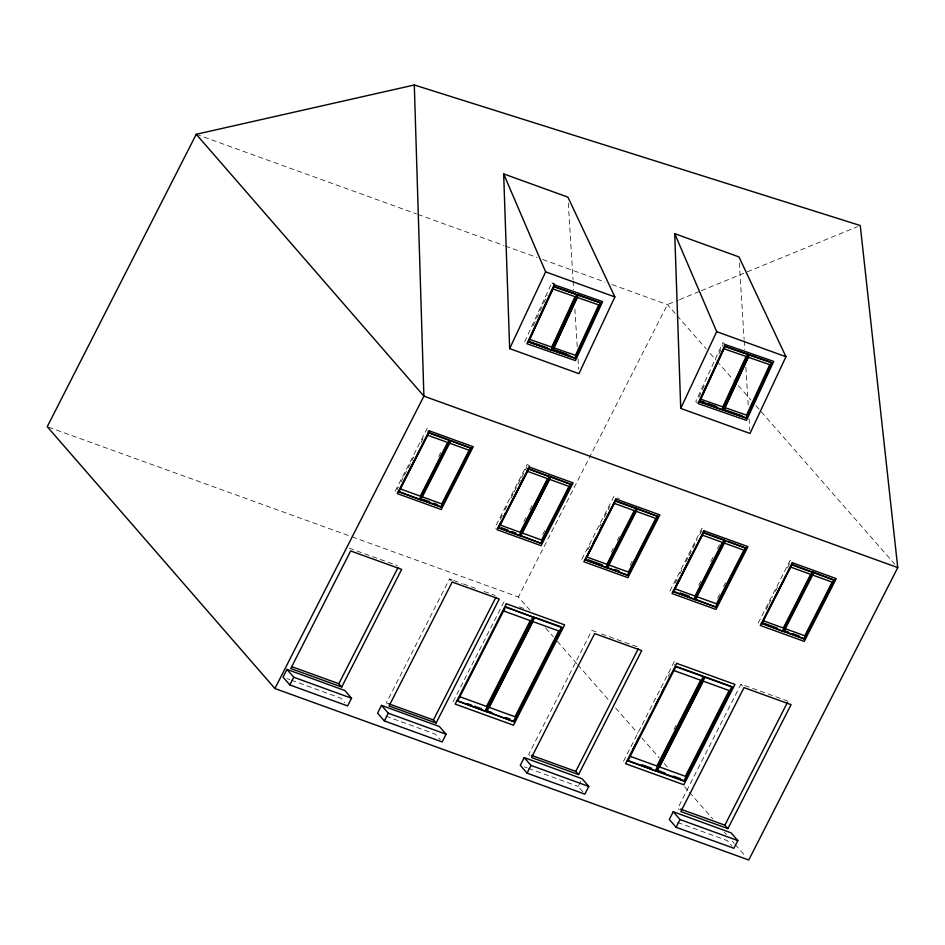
<?xml version="1.0" encoding="UTF-8"?>
<svg xmlns="http://www.w3.org/2000/svg" width="945" height="945" viewBox="0 0 945 945"><rect width="100%" height="100%" fill="white"/><g stroke="black" fill="none" stroke-linecap="round" stroke-linejoin="round"><path stroke-width="0.71" stroke-dasharray="4.72 3.54" d="M524.688 341.712L551.915 282.72L554.68 283.677M533.216 325.741L547.214 295.431M698.816 397.396L705.502 382.89M718.885 353.902L723.138 344.677M395.175 491.211L427.164 428.439M397.077 489.604L398.412 486.994M401.082 481.761L403.739 476.516M404.413 475.205L413.745 456.884M421.08 442.484L423.088 438.563M438.669 456.6L440.665 452.679M452.301 579.97L449.536 578.966L386.375 702.926L389.139 703.93M500.283 519.207L502.279 515.285M504.949 510.04L507.619 504.807M510.95 498.263L513.619 493.03M514.293 491.719L520.955 478.631M521.628 477.319L526.956 466.854M523.873 521.545L525.869 517.612M529.873 509.757L531.87 505.835M453.116 701.722L504.24 601.374L507.016 602.378M542.725 534.563L544.722 530.641M530.074 610.316L518.415 596.992L667.394 304.597L678.262 300.144M581.801 559.369L613.789 496.597L619.294 498.582M587.707 549.907L589.704 545.986M599.709 526.353L601.044 523.731M604.375 517.187L609.714 506.709M611.285 552.246L613.293 548.313M617.286 540.457L619.294 536.536M630.15 565.264L632.146 561.342M669.91 591.121L701.899 528.349L704.651 529.342M675.143 582.97L677.14 579.049M679.809 573.804L682.479 568.571M685.81 562.027L688.48 556.794M689.153 555.483L697.15 539.772M699.82 534.539L701.816 530.617M582.947 791.945L578.163 786.441L580.785 781.291M698.721 585.309L700.729 581.376M710.734 561.743L713.404 556.51M717.397 548.655L719.405 544.733M623.476 761.304L674.6 660.957L675.994 662.539M668.233 676.254L669.568 673.643M717.586 598.327L719.582 594.405M723.586 586.55L725.583 582.628M673.962 729.445L675.958 725.524M758.197 623.086L790.185 560.302L792.926 561.295M766.1 609.69L768.096 605.769M768.757 604.457L772.762 596.602M775.432 591.369L778.763 584.825M787.433 567.803L790.103 562.57M788.047 701.214L740.986 684.18L677.825 808.152L679.325 809.865M679.62 299.589L699.997 291.237M701.355 290.67L857.552 226.635M196.241 134.285L416.568 213.936M417.962 214.432L503.874 245.487M505.256 245.995L537.138 257.512M542.678 259.521L605.036 282.059M611.958 284.563L667.394 304.597L676.147 314.59M529.791 465.578L527.038 464.586L495.05 527.357L496.444 528.952M48.632 427.187L350.737 536.382M352.119 536.89L518.415 596.992M453.683 580.466L461.987 583.478M463.369 583.975L478.595 589.491M484.135 591.487L495.204 595.504M596.047 631.91L591.889 630.409L528.727 754.37L530.582 756.484M601.575 633.918L638.95 647.443M519.502 606.903L523.672 608.415M349.178 548.171L397.396 565.618M287.185 678.628L289.938 679.632M291.32 680.14L340.932 698.237L344.748 702.643M385.855 716.121L435.468 734.23L440.252 739.734M677.589 822.481L727.201 840.577L731.973 846.082M524.416 766.832L527.168 767.836M528.55 768.332L578.163 786.441M725.24 344.535L722.972 342.503L695.756 401.495L697.256 402.853M551.915 282.72L554.172 284.74M677.116 315.701L706.269 348.988M710.156 353.43L715.991 360.08M716.96 361.191L733.485 380.067M738.352 385.607L750.98 400.042M755.846 405.582L894.832 564.283M740.986 684.18L742.486 685.905M674.234 664.489L674.754 665.079M427.093 430.707L427.612 431.298M545.619 628.071L553.404 636.954M557.29 641.383L576.722 663.579M577.702 664.689L609.773 701.32M615.608 707.97L637.958 733.497M641.844 737.939L659.338 757.914M664.205 763.466L668.091 767.907M684.617 786.772L688.503 791.201M689.472 792.312L712.802 818.949M724.461 832.273L726.41 834.482M732.245 841.144L734.182 843.365M735.163 844.476L745.853 856.678M449.536 578.966L451.308 580.998M739.333 262.804L744.105 339.302M744.199 340.779L744.755 349.603M745.853 367.262L748.334 406.988M749.066 418.753L749.798 430.518M568.276 203.021L573.048 279.519M573.142 280.996L573.686 289.82M574.879 308.944L577.277 347.193M578.009 358.958L578.647 369.259"/><path stroke-width="1.42" d="M528.42 342.137L553.971 286.784L601.032 303.168L575.493 358.533L527.865 341.629L551.821 350.288L577.36 294.935L576.793 294.427L551.254 349.78M578.186 295.218L552.636 350.571L552.069 350.063L553.9 346.106M555.117 343.472L561.2 330.289M562.417 327.655L566.067 319.753M567.284 317.118L570.922 309.204M572.138 306.57L577.619 294.71M575.493 358.533L574.926 358.025L600.477 302.66L578.966 295.171M746.562 418.316L745.995 417.808L771.533 362.455L772.1 362.963L746.562 418.316L722.878 410.071L722.323 409.563L747.861 354.21L725.843 346.543M724.957 405.901L726.788 401.944M728.004 399.31L738.943 375.578M741.99 368.987L743.809 365.042M745.026 362.407L748.676 354.493M749.243 355.001L723.705 410.354L723.138 409.846L745.995 417.808M509.662 348.611L545.631 271.876L503.661 173.892L567.91 197.139L614.888 296.943L578.931 373.677L509.662 348.611L503.661 173.892M680.731 408.394L716.688 331.66L674.73 233.675L738.966 256.922L785.945 356.726L749.987 433.46L680.731 408.394L674.73 233.675M196.241 134.285L47.25 426.691L274.912 688.527L748.759 860.009L897.75 567.614L860.269 225.524L414.3 84.991L196.241 134.285L423.903 396.132L897.75 567.614M274.912 688.527L423.903 396.132L414.3 84.991M286.973 669.403L283.051 677.116L289.832 684.948L347.618 705.95L351.552 698.237L344.854 690.523L286.973 669.403L293.765 677.234L351.552 698.237M289.832 684.948L293.765 677.234M451.675 440.831L471.555 448.426L441.539 507.335L398.825 491.872L428.841 432.964L428.321 432.373L448.225 439.579M419.533 498.96L449.548 440.051L450.068 440.654L420.064 499.551L398.306 491.282L398.825 491.872M420.797 499.822L450.812 440.925M341.736 686.991L290.753 668.54L350.666 550.947L401.649 569.398L341.736 686.991L338.853 683.707L398.105 567.425M441.539 507.335L441.02 506.733L471.035 447.835M381.52 705.395L377.587 713.109L384.379 720.941L442.165 741.943L446.099 734.23L439.401 726.516L381.52 705.395L388.312 713.215L446.099 734.23M384.379 720.941L388.312 713.215M500.85 522.183L498.18 527.416L519.927 535.697L550.167 476.469L550.687 477.06L520.671 535.969L520.152 535.366L541.414 543.469L571.43 484.572L551.549 476.965M504.181 515.639L505.516 513.017M520.187 484.218L523.53 477.674M526.861 471.13L528.196 468.519L549.943 476.8M528.196 468.519L528.716 469.11L498.7 528.019L541.414 543.469M519.407 535.106L549.423 476.197M436.106 723.019L389.045 705.986L452.206 582.025L499.267 599.047L436.106 723.019L433.436 719.96L495.924 597.299M457.534 701.284L505.516 607.127L562.121 627.622L514.151 721.779L457.014 700.694L485.671 711.467L533.653 617.309L506.331 607.021M540.894 542.879L570.91 483.97M485.151 710.876L533.134 616.719M488.14 707.309L491.471 700.765M500.129 683.767L505.457 673.312M508.788 666.768L514.127 656.303M515.45 653.692L518.781 647.148M522.786 639.304L528.113 628.838M531.444 622.306L534.114 617.073M534.634 617.664L486.663 711.833L486.132 711.231L514.151 721.779M592.94 543.718L596.271 537.173M599.614 530.629L605.615 518.852M584.931 559.428L606.69 567.709L636.706 508.8L636.174 508.209L614.947 500.531L615.467 501.122L585.451 560.031L628.177 575.481L658.181 516.584L638.3 508.977M513.619 721.177L561.602 627.019L562.121 627.622M606.17 567.118L636.174 508.209M637.438 509.071L607.434 567.98L606.903 567.378L628.177 575.481M524.215 757.606L520.282 765.32L527.074 773.152L584.861 794.154L588.782 786.441L582.096 778.727L524.215 757.606L531.007 765.426L588.782 786.441M627.645 574.891L657.661 515.982M527.074 773.152L531.007 765.426M578.564 774.569L531.503 757.536L594.665 633.575L641.726 650.609L578.564 774.569L575.788 771.403L638.288 648.742M677.045 583.337L678.38 580.714M683.707 570.237L687.05 563.692M688.385 561.082L691.716 554.538M673.041 591.18L694.788 599.461L724.803 540.564L724.283 539.961L703.056 532.283L703.576 532.874L673.561 591.783L716.275 607.233L746.29 548.336L727.792 541.237M694.268 598.87L724.283 539.961M725.547 540.823L695.532 599.732L695.012 599.142L716.275 607.233M632.713 749.81L636.044 743.266M637.367 740.656L638.702 738.045M648.695 718.424L650.03 715.802M655.369 705.348L658.7 698.804M662.032 692.272L664.689 687.039M715.755 606.643L745.77 547.734M655.511 770.458L703.493 676.289L704.013 676.892L656.031 771.049L627.374 760.276M657.165 769.502L658.5 766.891M663.827 756.425L667.158 749.881M670.489 743.349L673.82 736.805M677.825 728.961L681.156 722.417M684.487 715.885L689.815 705.419M693.146 698.887L698.473 688.421M657.023 771.403L704.994 677.246M761.847 623.735L791.863 564.838L834.577 580.289L804.561 639.198L761.327 623.145L783.074 631.425L813.09 572.516L792.666 564.72M684.511 781.35L683.979 780.759L731.962 686.602L732.481 687.192L684.511 781.35L627.893 760.867L675.876 666.709L732.481 687.192M673.242 811.743L669.32 819.457L676.1 827.288L733.887 848.291L737.821 840.577L731.123 832.864L673.242 811.743L680.034 819.563L737.821 840.577M676.1 827.288L680.034 819.563M782.554 630.823L812.57 571.914M783.818 631.685L813.834 572.788L813.314 572.186L834.577 580.289M804.561 639.198L804.041 638.596L834.057 579.698M727.886 828.611L680.837 811.578L743.999 687.617L791.059 704.651L727.886 828.611L724.886 825.174L787.386 702.525M554.786 286.76L575.422 293.942M750.023 354.966L770.187 361.982M772.1 362.963L725.028 346.567L699.489 401.932L722.878 410.071L748.428 354.718L747.861 354.21M554.372 349.933L566.539 354.162M529.802 341.688L547.438 347.831M553.581 349.969L569.811 355.615M700.304 400.975L704.368 402.381M708.443 403.798L715.223 406.161M699.513 401.011L717.137 407.141M724.65 409.752L742.227 415.871M552.069 350.063L574.926 358.025M700.304 401.897L722.323 409.563M716.688 331.66L785.945 356.726M545.631 271.876L614.888 296.943M428.841 432.964L471.555 448.426M528.716 469.11L571.43 484.572M703.576 532.874L746.29 548.336M615.467 501.122L658.181 516.584M449.643 443.181L469.157 450.245L441.811 503.921L422.285 496.857M724.366 543.091L743.892 550.155L716.534 603.831L697.02 596.767M812.653 575.044L832.167 582.108L804.821 635.784L785.307 628.72M636.268 511.339L655.783 518.403L628.437 572.079L608.923 565.015M423.088 499.432L429.609 501.795M433.519 503.201L437.429 504.618M501.393 527.771L507.926 530.133M511.847 531.551L515.769 532.968M680.176 592.952L689.318 596.26M588.144 559.783L602.532 564.98M614.935 569.469L618.845 570.886M763.229 623.015L777.605 628.224M784.799 630.823L788.709 632.24M792.631 633.658L799.139 636.009M421.659 499.728L441.02 506.733M783.299 631.095L804.041 638.596M676.691 666.603L702.147 675.805M705.844 677.152L730.591 686.105M535.484 617.569L560.231 626.523M673.891 670.537L700.623 680.211L656.905 766.005L630.173 756.331M503.531 610.954L530.263 620.629L486.545 706.423L459.813 696.749M642.021 764.753L651.719 768.261M658.145 770.588L665.056 773.093M673.348 776.093L680.258 778.597M657.874 771.309L683.979 780.759M467.503 703.671L471.661 705.183M474.437 706.187L481.359 708.691M487.785 711.006L491.932 712.518M505.752 717.515L509.898 719.015M292.017 666.757L338.853 683.707M680.589 809.144L724.886 825.174M531.492 755.374L575.788 771.403M389.139 703.93L433.436 719.96M554.172 284.74L526.956 343.732L575.422 360.612L602.638 301.62L554.172 284.74M552.825 288.922L529.543 339.361L551.774 347.11L575.044 296.671L552.825 288.922M577.23 297.427L553.947 347.866L575.458 355.355L598.74 304.916L577.23 297.427M725.24 344.535L698.012 403.527L746.479 420.395L773.707 361.403L725.24 344.535M723.882 348.717L700.611 399.156L722.83 406.893L746.113 356.454L723.882 348.717M748.286 357.21L725.016 407.649L746.526 415.138L769.797 364.699L748.286 357.21M429.254 430.825L397.266 493.597L441.256 509.52L473.232 446.749L429.254 430.825M427.494 435.172L400.137 488.848L420.312 496.137L447.658 442.473L427.494 435.172M529.129 466.972L497.141 529.743L541.119 545.667L573.107 482.883L529.129 466.972M527.357 471.319L500.011 524.983L520.187 532.283L547.533 478.619L527.357 471.319M549.506 479.328L522.16 533.004L541.686 540.067L569.032 486.391L549.506 479.328M506.331 603.76L455.195 704.108L513.489 725.205L564.614 624.858L506.331 603.76M532.874 621.586L489.167 707.38L515.025 716.735L558.743 630.941L532.874 621.586M615.88 498.984L583.892 561.755L627.882 577.667L659.87 514.895L615.88 498.984M614.12 503.319L586.774 556.995L606.938 564.295L634.284 510.619L614.12 503.319M703.99 530.736L672.001 593.507L715.979 609.43L747.967 546.647L703.99 530.736M702.218 535.083L674.872 588.747L695.047 596.047L722.393 542.383L702.218 535.083M676.691 663.343L625.555 763.69L683.849 784.775L734.974 684.44L676.691 663.343M703.234 681.156L659.527 766.95L685.385 776.317L729.103 690.523L703.234 681.156M792.264 562.688L760.288 625.46L804.266 641.383L836.254 578.612L792.264 562.688M790.504 567.035L763.158 620.711L783.334 628.012L810.68 574.336L790.504 567.035"/></g></svg>
